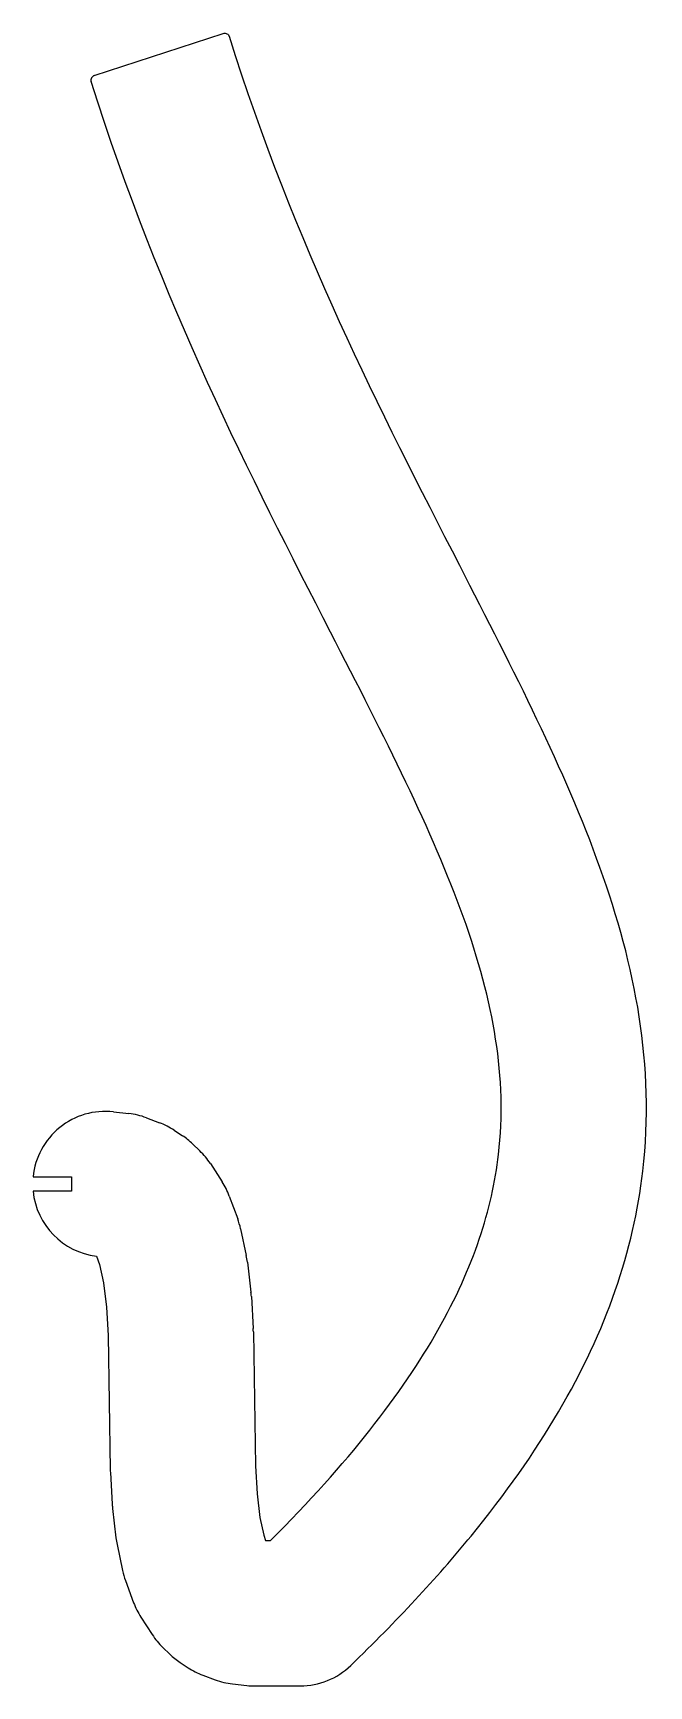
# Model space of a CAD drawing. Header units: millimetres. Extents: x 29 to 156, y -109 to 233.
import ezdxf

# ---------------------------------------------------------------- set-up
doc = ezdxf.new("R2010")
doc.units = ezdxf.units.MM
doc.layers.add('Shape2DView030', color=7, linetype='CONTINUOUS')

msp = doc.modelspace()

# ---------------------------------------------------------------- linework, layer by layer
at = {"layer": 'Shape2DView030'}
for p, q in [((41.7119, 223.906), (68.3331, 232.589)), ((45.6573, 9.90817), (48.83, 9.55547)), ((52.4631, 8.68341), (55.176, 7.66088)), ((58.1949, 6.11299), (59.9035, 4.97614)), ((62.0047, 3.28706), (63.5024, 1.84331)), ((65.673, -0.78793), (68.0917, -4.51353)), ((29.0752, -3.5), (37.0231, -3.5)), ((37.0231, -6.5), (29.0752, -6.5)), ((37.0231, -3.5), (37.0231, -6.5)), ((69.5758, -7.46915), (71.3195, -12.1745)), ((71.9222, -14.2481), (73.1033, -19.7679)), ((42.185, -19.8898), (42.8128, -21.584)), ((42.8128, -21.584), (43.6216, -25.3639)), ((73.3311, -21.1412), (74.0623, -27.3103)), ((43.6216, -25.3639), (44.2188, -30.4024)), ((44.2188, -30.4024), (44.5671, -36.2913)), ((74.1403, -28.1899), (74.5339, -34.843)), ((44.5671, -36.2913), (44.7864, -50.0632)), ((74.5582, -35.4899), (74.7826, -49.5871)), ((44.7864, -50.0632), (45.0048, -63.9584)), ((74.7827, -49.5902), (74.9961, -63.168)), ((45.0284, -64.596), (45.4093, -71.1279)), ((74.9961, -63.168), (75.333, -68.9451)), ((75.333, -68.9451), (75.9088, -73.8647)), ((45.4856, -71.9983), (46.1926, -78.0396)), ((75.9088, -73.8647), (76.6833, -77.5212)), ((76.6833, -77.5212), (77.0934, -78.6357)), ((46.4165, -79.4043), (47.5584, -84.7952)), ((77.0934, -78.6357), (78.0864, -78.6357)), ((48.1555, -86.8665), (49.8411, -91.4474)), ((51.3269, -94.4196), (53.6647, -98.0306)), ((55.8593, -100.691), (57.3068, -102.083)), ((59.4428, -103.791), (61.0942, -104.88)), ((64.117, -106.416), (66.6629, -107.365)), ((70.258, -108.219), (73.2238, -108.545)), ((74.8668, -108.636), (84.222, -108.636))]:
    msp.add_line(p, q, dxfattribs=at)
for centre, start_param, end_param in [((44, -5), 3.03088, 4.61222), ((47.1727, -5.35269), 2.78115, 3.03088), ((49.8856, -6.37522), 2.55449, 2.78115), ((51.5942, -7.51207), 2.37452, 2.55449), ((53.0918, -8.95582), 2.14662, 2.37452), ((44, -5), 4.81256, 6.16189), ((55.5106, -12.6814), 1.92568, 2.14662), ((57.2542, -17.3867), 1.7816, 1.92568), ((58.4354, -22.9066), 1.68876, 1.7816), ((59.1665, -29.0757), 1.62988, 1.68876), ((59.5601, -35.7287), 1.58672, 1.62988), ((59.7845, -49.8259), 1.58651, 1.58672), ((60.0029, -63.7227), 4.7281, 4.77064), ((60.3839, -70.2546), 4.77064, 4.8289), ((61.0909, -76.2959), 4.8289, 4.92113), ((62.2328, -81.6868), 4.92113, 5.06496), ((63.9184, -86.2676), 5.06496, 5.28695), ((66.2562, -89.8786), 5.28695, 5.51737), ((67.7037, -91.2705), 5.51737, 5.69995), ((69.3551, -92.3601), 5.69995, 5.92647), ((84.222, -93.6357), 0.000000007, 0.768271), ((71.901, -93.3089), 5.92647, 6.17343), ((74.8668, -93.6357), 6.17343, 0.000000007)]:
    msp.add_ellipse(centre, major_axis=(0, -15), ratio=1, start_param=start_param, end_param=end_param, dxfattribs=at)
for points, knots in [([(68.3331, 232.589), (68.5617, 232.667), (68.8556, 232.656), (69.1008, 232.527), (69.3481, 232.403), (69.5274, 232.17), (69.5971, 231.939)], [0, 0, 0, 0, 0.499997, 0.499997, 0.499997, 1, 1, 1, 1]), ([(41.7119, 223.906), (41.484, 223.835), (41.2556, 223.657), (41.1327, 223.413), (41.0058, 223.171), (40.9937, 222.882), (41.0683, 222.655)], [0, 0, 0, 0, 0.499998, 0.499998, 0.499998, 1, 1, 1, 1]), ([(41.7119, 223.906), (41.484, 223.835), (41.2556, 223.657), (41.1327, 223.413), (41.0058, 223.171), (40.9938, 222.882), (41.0683, 222.655)], [0, 0, 0, 0, 0.500002, 0.500002, 0.500002, 1, 1, 1, 1]), ([(154.965, -2.32361), (156.222, 8.49863), (155.837, 19.1428), (154.215, 29.5591), (152.593, 39.9826), (149.755, 50.1847), (146.117, 60.339), (142.476, 70.4956), (138.033, 80.6162), (133.111, 90.9345), (128.187, 101.252), (122.78, 111.769), (117.164, 122.699)], [0.262087, 0.262087, 0.262087, 0.262087, 0.349023, 0.349023, 0.349023, 0.435959, 0.435959, 0.435959, 0.522896, 0.522896, 0.522896, 0.609832, 0.609832, 0.609832, 0.609832]), ([(125.165, 1.12941), (126.078, 9.03994), (125.827, 16.8526), (124.571, 24.9505), (123.314, 33.0412), (121.033, 41.4106), (117.875, 50.2186), (114.721, 59.0241), (110.693, 68.2565), (106.036, 78.015), (101.38, 87.7742), (96.0977, 98.0581), (90.481, 108.987)], [0.262087, 0.262087, 0.262087, 0.262087, 0.349023, 0.349023, 0.349023, 0.435959, 0.435959, 0.435959, 0.522896, 0.522896, 0.522896, 0.609832, 0.609832, 0.609832, 0.609832]), ([(125.165, 1.12941), (126.078, 9.03994), (125.827, 16.8526), (124.571, 24.9505), (123.314, 33.0412), (121.033, 41.4106), (117.875, 50.2186), (114.721, 59.0241), (110.693, 68.2565), (106.036, 78.015), (101.38, 87.7742), (96.0977, 98.0581), (90.481, 108.987)], [0.262087, 0.262087, 0.262087, 0.262087, 0.349023, 0.349023, 0.349023, 0.435959, 0.435959, 0.435959, 0.522896, 0.522896, 0.522896, 0.609832, 0.609832, 0.609832, 0.609832]), ([(78.0864, -78.6357), (86.0799, -70.6448), (92.8769, -63.048), (98.5968, -55.8129), (104.318, -48.5774), (108.961, -41.706), (112.673, -35.1545), (116.386, -28.6013), (119.171, -22.3713), (121.199, -16.3691), (123.226, -10.3646), (124.501, -4.58564), (125.165, 1.12941)], [0.0109404, 0.0109404, 0.0109404, 0.0109404, 0.0737271, 0.0737271, 0.0737271, 0.136514, 0.136514, 0.136514, 0.1993, 0.1993, 0.1993, 0.262087, 0.262087, 0.262087, 0.262087]), ([(78.0864, -78.6357), (86.0799, -70.6448), (92.8769, -63.048), (98.5968, -55.8129), (104.318, -48.5774), (108.961, -41.706), (112.673, -35.1545), (116.386, -28.6013), (119.171, -22.3713), (121.199, -16.3691), (123.226, -10.3646), (124.501, -4.58564), (125.165, 1.12941)], [0.0109404, 0.0109404, 0.0109404, 0.0109404, 0.0737271, 0.0737271, 0.0737271, 0.136514, 0.136514, 0.136514, 0.1993, 0.1993, 0.1993, 0.262087, 0.262087, 0.262087, 0.262087]), ([(94.6454, -104.422), (104.137, -95.2503), (112.388, -86.3703), (119.508, -77.6767), (126.628, -68.9835), (132.618, -60.4742), (137.558, -52.0529), (142.497, -43.6337), (146.384, -35.2982), (149.266, -27.0075), (152.149, -18.7193), (154.022, -10.4781), (154.965, -2.32361)], [0, 0, 0, 0, 0.0655217, 0.0655217, 0.0655217, 0.131043, 0.131043, 0.131043, 0.196565, 0.196565, 0.196565, 0.262087, 0.262087, 0.262087, 0.262087]), ([(94.6454, -104.422), (104.137, -95.2503), (112.388, -86.3703), (119.508, -77.6767), (126.628, -68.9835), (132.618, -60.4742), (137.558, -52.0529), (142.497, -43.6337), (146.384, -35.2982), (149.266, -27.0075), (152.149, -18.7193), (154.022, -10.4781), (154.965, -2.32361)], [0, 0, 0, 0, 0.0655217, 0.0655217, 0.0655217, 0.131043, 0.131043, 0.131043, 0.196565, 0.196565, 0.196565, 0.262087, 0.262087, 0.262087, 0.262087])]:
    msp.add_open_spline(points, degree=3, knots=knots, dxfattribs=at)
for points, degree in [([(68.3331, 232.589), (68.4829, 232.638), (68.6586, 232.654), (68.8323, 232.62)], 3), ([(69.0913, 232.532), (69.0944, 232.531)], 1), ([(69.1339, 232.51), (69.1764, 232.484)], 1), ([(69.4905, 232.169), (69.5145, 232.129)], 1), ([(117.164, 122.699), (100.982, 154.176), (83.0774, 189.1), (69.5971, 231.939)], 3), ([(90.481, 108.987), (74.3388, 140.412), (55.4213, 177.142), (41.0683, 222.655)], 3), ([(90.481, 108.987), (74.3388, 140.412), (55.4213, 177.142), (41.0683, 222.655)], 3)]:
    msp.add_open_spline(points, degree=degree, dxfattribs=at)

doc.saveas('drawing.dxf')
